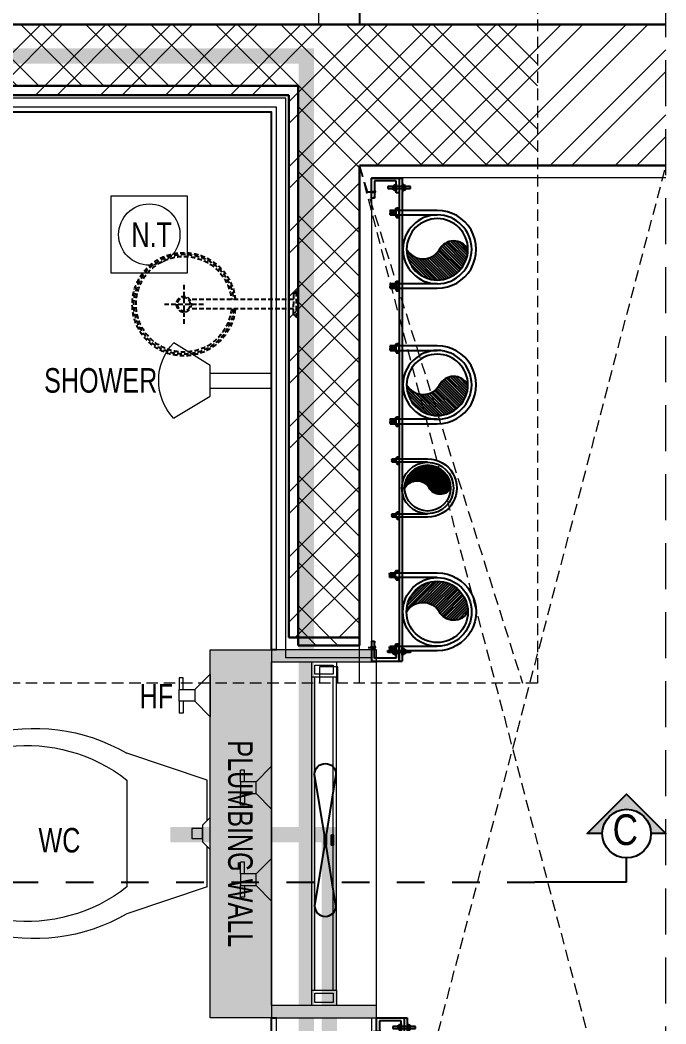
# Model space of a CAD drawing. Header units: inches. Extents: x 899679 to 12882928, y -3363313 to 527800.
# Drawn here: x 1022879 to 1023933, y 508872 to 510508 of the extents above; entities that cross this region are included whole.
import ezdxf
from ezdxf.enums import TextEntityAlignment as Align

# ---------------------------------------------------------------- set-up
doc = ezdxf.new("R2010")
doc.units = ezdxf.units.IN
doc.header["$LTSCALE"] = 150
for name, pattern in [('Dash', [6, 3, -3]), ('HIDDEN', [0.375, 0.25, -0.125]), ('HIDDEN2', [0.1875, 0.125, -0.0625])]:
    doc.linetypes.add(name, pattern=pattern)
for name, color, linetype, lineweight in [('DOTTED LINE-MSA', 3, 'HIDDEN2', 13), ('ELE', 6, 'Continuous', 25), ('ELE-04-MSA', 139, 'Continuous', 15), ('ele02', 4, 'Continuous', 9), ('ele03', 147, 'Continuous', 5), ('g-cen-sym', 8, 'Continuous', 25), ('g-ele-02', 8, 'Continuous', 9), ('g-text', 8, 'Continuous', 9), ('P-RWP-TEXT', 5, 'Continuous', 25), ('P.FIXTURE-MSA', 8, 'Continuous', 5), ('P_Soil Downtke pipe', 6, 'Continuous', 25), ('P_Wate Downtke pipe', 4, 'Continuous', 25), ('P_Water Supply Downtake pipe', 3, 'Continuous', 25), ('Pl_FLushing PIpe', 150, 'Continuous', 9), ('PLASTER', 3, 'Continuous', 9), ('SHEET', 7, 'Continuous', 13), ('WALL HATCH-MSA', 251, 'Continuous', 9), ('WALL-MSA', 32, 'Continuous', 30), ('WINDOW-MSA', 50, 'Continuous', 13)]:
    doc.layers.add(name, color=color, linetype=linetype, lineweight=lineweight)
for name, color, linetype in [('ELE-02-MSA', 4, 'Continuous'), ('g-sol250', 8, 'Continuous'), ('P-ASP', 42, 'Continuous'), ('P.FIXTURE', 7, 'Continuous'), ('PL-bracket', 7, 'Continuous'), ('TILE SECTION', 152, 'Continuous')]:
    doc.layers.add(name, color=color, linetype=linetype)
doc.styles.add('arial unicode', font='swisscl.ttf', dxfattribs={"height": 165})
doc.styles.add('SWINS', font='swissc.ttf')

# ---------------------------------------------------------------- blocks, each defined once
blk = doc.blocks.new('A$Cd9974d17')
at = {"elevation": -2.990973136893025e-06}
blk.add_lwpolyline([(14.51018306124024, -125), (139.5101830612402, -125), (139.5101830612402, 0), (14.51018306124024, 0)], close=True, dxfattribs=at)
blk.add_circle((77.01018305378966, -62.50000000372529, -3.011486838741326e-06), 50)
blk = doc.blocks.new('ewc')
at = {"linetype": 'Continuous'}
for p, q in [((6.000000000021826, 101.599999135622), (158.4000000000451, 152.3999991355522)), ((6.000000000021826, 24.57502629797091), (6.000000000021826, 101.599999135622)), ((158.4000000000451, 101.599999135622), (158.4000000000451, -101.6000008644478)), ((6.000000000021826, -101.6000008644478), (6.000000000021826, -24.57502391314483)), ((6.000000000021826, -101.6000008644478), (158.4000000000451, -152.4000008643779))]:
    blk.add_line(p, q, dxfattribs=at)
for points in [[(14.69999999997526, -15.87502045519068), (2.18279e-11, -30.5750262979127), (2.18279e-11, 30.57502629797091), (14.69999999997526, 15.87502629801747)], [(14.69999999997526, 9.524999135552207), (35.09999999999855, 9.524999135552207), (35.09999999999855, -9.52500086449436), (14.69999999997526, -9.52500086449436)]]:
    blk.add_lwpolyline(points, close=True, dxfattribs=at)
for centre, radius, start, end in [((334.6003760970416, -151.6075776776415), 351.3777508359386, 30.46294972132546, 120.0965059132994), ((350.166366009762, -145.4049900448299), 312.7060038516717, 39.84628294043039, 127.8249367280076), ((532.3713892993037, -8.644419722e-07), 79.81336324384073, 316.4848892072429, 43.51511079275708), ((539.3991887490483, 0.0005310428678058), 101.6, 344.8605283250158, 15.13947077070725), ((334.6003760970416, 151.607575948874), 351.3777508359386, 239.9034940867005, 329.5370502786747), ((350.166366009762, 145.4049883160623), 312.7060038516717, 232.1750632719923, 320.1537170595696)]:
    blk.add_arc(centre, radius, start, end, dxfattribs=at)
blk = doc.blocks.new('TAP-1')
for p, q in [((9.525013580918312, -44.44999999995343), (28.57501366082579, -44.44999999995343)), ((28.57501366082579, -44.44999999995343), (28.57501366082579, -50.80000000004657)), ((9.525013580918312, -50.80000000004657), (28.57501366082579, -50.80000000004657))]:
    blk.add_line(p, q)
for points in [[(-9.52499020472169, -25.40001328103244), (-34.92501358129084, 0), (34.92501358129084, 0), (9.525013580918312, -25.40002716239542)], [(-9.524986418895423, -44.44999999995343), (-28.5749864988029, -44.44999999995343), (-28.5749864988029, -50.80000000004657), (-9.524986418895423, -50.80000000004657)]]:
    blk.add_lwpolyline(points)
blk.add_lwpolyline([(9.525013580918312, -25.40000000002328), (9.525013580918312, -50.80000000004657), (-9.524986418895423, -50.80000000004657), (-9.524986418895423, -25.40000000002328)], close=True)
blk = doc.blocks.new('A$C9f60bd39')
for p, q in [((-25.00005471240729, 99.99999316036701), (-62.28428161423653, 159.5359041057527)), ((60.56100777816027, 159.7277266159654), (25.00002735946327, 99.99999316036701)), ((25.00002735946327, 99.99999316036701), (-25.00005471240729, 99.99999316036701)), ((12.50000684056431, 99.99999316036701), (-12.50003419537097, 99.99999316036701))]:
    blk.add_line(p, q)
blk.add_lwpolyline([(-12.50003419537097, 99.99999316036701), (-12.50002051796764, 0), (12.50002051796764, 0), (12.50000684056431, 99.99999316036701)], close=True)
blk.add_arc((-0.7608264302834868, 95.07164785638452), 89.11103114370214, 46.51608762641337, 133.6628466995608)
blk = doc.blocks.new('sec')
at = {"layer": 'g-cen-sym'}
h = blk.add_hatch(color=256, dxfattribs=at)
h.paths.add_polyline_path([(2.73e-14, 537.5273218287452), (-107.956475941309, 429.5708458874361), (-107.956475941309, 399.1607016395453, -0.2062306983916904), (2.730000000001706e-14, 445.6665243379758, -0.4142135623730596), (148.5555081145527, 297.1110162260618), (240.4163056053222, 297.1110162260618)])
h.paths.add_polyline_path([(-107.956475941309, 399.1607016395454), (-107.956475941309, 429.5708458874361), (-138.1869732997017, 399.3403485290693), (-138.1869732997017, 351.6371512499004, -0.09565303018648871)])
h.paths.add_polyline_path([(-138.1869732997017, 399.3403485290693), (-168.4174706606815, 369.1098511680636), (-168.4174706606815, 297.1110162260618), (-148.5555081119139, 297.1110162260618, -0.09423427136048851), (-138.1869732997017, 351.6371512499004)])
h.paths.add_polyline_path([(-168.4174706580426, 369.1098511680636), (-204.6941080129084, 332.8332138158367), (-204.6941080129084, 297.1110162260618), (-168.4174706606815, 297.1110162260618)])
h.paths.add_polyline_path([(-204.6941080129084, 332.8332138158367), (-240.4163056027092, 297.1110162260618), (-204.6941080129084, 297.1110162260618)])
for q in [(2.73e-14, 148.5555081130354), (-561.6378324203346, 0)]:
    blk.add_line((0, 0), q, dxfattribs=at)
blk.add_lwpolyline([(-148.5555081119139, 297.1110162260618), (-240.4163056027092, 297.1110162260618), (2.73e-14, 537.5273218287452), (240.4163056053222, 297.1110162260618), (148.5555081145527, 297.1110162260618)], dxfattribs=at)
blk.add_circle((2.73e-14, 297.1110162260618), 148.5555081130354, dxfattribs=at)
blk = doc.blocks.new('G$C4D8EC2FA')
at = {"layer": 'g-sol250'}
h = blk.add_hatch(color=251, dxfattribs=at)
h.dxf.hatch_style = 1
h.paths.add_polyline_path([(1839.549999634735, 1690.9804713513), (1839.549999634735, 1090.980471351766), (1939.549999709474, 1090.980471351766), (1939.549999709474, 1690.9804713513)])
h = blk.add_hatch(color=251, dxfattribs=at)
h.dxf.hatch_style = 1
h.paths.add_polyline_path([(2110.551440942218, 1670.980471352115), (2110.551440942218, 1690.980471352115), (1939.550021970877, 1690.980471352115), (1939.550021970877, 1670.980471352115)])
h = blk.add_hatch(color=251, dxfattribs=at)
h.dxf.hatch_style = 1
h.paths.add_polyline_path([(2110.549999669776, 1090.980471351766), (2110.549999669776, 1110.980471351766), (1939.549999709474, 1110.980471351766), (1939.549999709474, 1090.980471351766)])
at = {"layer": 'WALL HATCH-MSA'}
h = blk.add_hatch(dxfattribs=at)
h.set_pattern_fill('ANSI32', color=251, scale=200)
h.set_pattern_definition([(45, (-844953.3449528317, -536414.5760009182), (-53.03300858899107, 53.03300858899107), []), (45, (-844917.9896138317, -536414.5760009182), (-53.03300858899107, 53.03300858899107), [])])
h.paths.add_polyline_path([(2582.549999709474, 2480.180471352302), (2582.549999709474, 2710.18047135137), (500, 2710.180471339263), (500, 2101.58047134243), (0, 2101.58047134243), (0, 1986.58047134243), (615, 1986.58047134243), (615, 2595.180471339263), (1967.549999709474, 2595.180471348111), (1967.549999709358, 1710.98047135165), (2082.549999709358, 1710.980471352581), (2082.549999709474, 2480.180471349042)])
at = {"layer": 'DOTTED LINE-MSA', "color": 251}
for points in [[(2082.549999709474, 577.9804713530466), (2582.549999709474, 2480.180471352302)], [(2082.549999709474, 2480.180471349042), (2582.549999709474, 577.98047135456)]]:
    blk.add_lwpolyline(points, dxfattribs=at)
at = {"layer": 'ELE', "color": 251, "elevation": -0.3206779567362978}
for points in [[(2025.474393517477, 1389.426993700326), (2009.569056198699, 1488.127297120751, -1), (2044.320551828248, 1488.127297120751), (2028.41521450947, 1389.426993700326)], [(2025.474393517477, 1372.189437183202), (2009.569056198699, 1273.489133762778, 1), (2044.320551828248, 1273.489133762778), (2028.41521450947, 1372.189437183202)]]:
    blk.add_lwpolyline(points, format="xyb", dxfattribs=at)
at = {"layer": 'ELE', "color": 251, "elevation": 1.994536980021167e-09}
blk.add_lwpolyline([(2025.474393517477, 1389.426993700326), (2028.31685939501, 1389.426993700326), (2028.31685939501, 1372.189437183202), (2025.474393517477, 1372.189437183202)], close=True, dxfattribs=at)
at = {"layer": 'ELE', "color": 251}
blk.add_lwpolyline([(2036.974404610926, 1389.443755201995), (2039.816870488459, 1389.443755201995), (2039.816870488459, 1372.206198684871), (2036.974404610926, 1372.206198684871)], close=True, dxfattribs=at)
at = {"layer": 'ELE-02-MSA', "color": 251}
blk.add_line((2082.550000036135, 3210.180471397587), (2082.550000040792, 2710.180471166037), dxfattribs=at)
at = {"layer": 'ELE-04-MSA', "color": 251}
blk.add_line((2015.800000144518, 3210.180471397587), (2015.800000147428, 2710.180471347645), dxfattribs=at)
at = {"layer": 'ele02', "color": 251}
for points in [[(2045.050010818755, 1670.980471352115), (2045.050010818755, 1645.980471352115), (2005.050010818755, 1645.980471352115), (2005.050010818755, 1670.980471352115)], [(2040.050007808721, 1665.980468342081), (2040.050007808721, 1650.98047436215), (2010.05001382879, 1650.98047436215), (2010.05001382879, 1665.980468342081)]]:
    blk.add_lwpolyline(points, close=True, dxfattribs=at)
at = {"layer": 'ele02', "color": 251, "elevation": 1.994536980021167e-09}
for points in [[(2045.049988555489, 1135.980471351766), (2045.049988555489, 1110.980471351766), (2005.049988555489, 1110.980471351766), (2005.049988555489, 1135.980471351766)], [(2040.049985545455, 1130.980468341731), (2040.049985545455, 1115.980474361801), (2010.049991565524, 1115.980474361801), (2010.049991565524, 1130.980468341731)]]:
    blk.add_lwpolyline(points, close=True, dxfattribs=at)
at = {"layer": 'ele03', "color": 251}
for p, q in [((1939.549999709474, 1110.980471351766), (1939.550021970877, 1670.980471352115)), ((2110.549999626935, 1110.997232853435), (2110.550021890085, 1670.997232853784)), ((2110.549999669776, 1110.980471351766), (2110.550021932926, 1670.980471352115)), ((2005.049999430543, 1135.980471351766), (2005.050010822481, 1645.980471352115)), ((2010.050002489006, 1135.980471351766), (2010.050021362258, 1645.980471352115)), ((2040.049996269634, 1135.980471351766), (2040.050015344052, 1645.980471352115)), ((2045.049999478972, 1135.980471351766), (2045.050018168753, 1645.980471352115))]:
    blk.add_line(p, q, dxfattribs=at)
at = {"layer": 'g-cen-sym', "color": 251, "linetype": 'Dash', "lineweight": -3, "ltscale": 0.1}
blk.add_line((163.8811023554299, 1311.968443796504), (2368.668896136456, 1311.968446097802), dxfattribs=at)
at = {"layer": 'g-ele-02', "color": 251, "linetype": 'Continuous'}
for points in [[(2110.549999666633, 1670.980471352115), (2110.549999666633, 1690.980471352115), (1939.550021970877, 1690.980471352115), (1939.550021970877, 1670.980471352115)], [(2110.549999669776, 1090.980471351417), (2110.549999669776, 1110.980471351417), (1939.549999709474, 1110.980471351766), (1939.549999709474, 1090.980471351766)]]:
    blk.add_lwpolyline(points, close=True, dxfattribs=at)
at = {"layer": 'P.FIXTURE-MSA', "color": 251}
blk.add_lwpolyline([(1939.549999709474, 1090.980471351766), (1839.549999634735, 1090.980471351766), (1839.549999634735, 1690.9804713513), (1939.549999709474, 1690.9804713513)], close=True, dxfattribs=at)
at = {"layer": 'PLASTER', "color": 251}
for points in [[(2582.54999970959, 2460.180471352185), (2102.549999709474, 2460.180471349158), (2102.550010818755, 1690.980471352697), (1947.550010818755, 1690.980471351533), (1947.549999709474, 2575.180471347994), (635, 2575.180471339379), (635, 1966.58047134243), (0, 1966.58047134243)], [(2582.54999970959, 327.9804713552585), (480, 327.9804713431513), (480, 1256.58047134243), (635, 1256.58047134243), (635, 482.9804713438498), (1947.549999709474, 482.9804713519989), (1947.549999709474, 1090.980471351882), (2102.549999709474, 1090.980471353047), (2102.549999709474, 597.980471353163), (2582.549999709358, 597.9804713558406)]]:
    blk.add_lwpolyline(points, dxfattribs=at)
at = {"layer": 'SHEET', "color": 251, "linetype": 'HIDDEN', "ltscale": 2}
blk.add_lwpolyline([(0, 102.0041043454548), (2582.549999709474, 102.0041043454548), (2582.549999709474, 3210.180471397587), (0, 3210.180471397587)], close=True, dxfattribs=at)
at = {"layer": 'TILE SECTION', "color": 251}
for points in [[(1947.550010818755, 1690.980471351533), (1939.550010818755, 1690.980471351417), (1939.549999709474, 2567.180471347994), (643, 2567.180471339379), (643, 1966.58047134243)], [(635, 1256.58047134243), (643, 1256.58047134243), (643, 490.9804713438498), (1939.549999709474, 490.9804713519989), (1939.549999709474, 1090.980471351766), (1947.549999709474, 1090.980471351882)]]:
    blk.add_lwpolyline(points, dxfattribs=at)
at = {"layer": 'WALL-MSA', "color": 251}
for p, q in [((2582.549999709474, 2710.180471351254), (500, 2710.180471339263)), ((1967.549999709474, 2595.180471348111), (615, 2595.180471339263)), ((1967.549999709474, 2595.180471348111), (1967.550010818755, 1710.98047135165)), ((2082.549999709474, 2480.180471349042), (2082.550010818755, 1710.980471352581)), ((2582.549999709474, 2480.180471352185), (2082.549999709474, 2480.180471349042)), ((1967.550010818755, 1710.98047135165), (2082.550010818755, 1710.980471352581))]:
    blk.add_line(p, q, dxfattribs=at)
at = {"layer": 'g-cen-sym', "color": 251, "linetype": 'Dash', "lineweight": -3, "ltscale": 0.1, "xscale": 0.2666666667908428, "yscale": 0.2666666667908428, "zscale": 0.2666666667908428}
blk.add_blockref('sec', (2518.438984851586, 1311.968446097802), dxfattribs=at)
at = {"layer": 'P.FIXTURE-MSA', "color": 251}
for name, p, rotation in [('A$Cd9974d17', (1817.060182137997, 2305.180471349275, 2.990973136893025e-06), 180), ('TAP-1', (1839.549999634735, 1616.368758479715, -3.752226831319565e-08), 270.0000000000001)]:
    blk.add_blockref(name, p, dxfattribs=dict(at, rotation=rotation))
at = {"layer": 'P.FIXTURE-MSA', "color": 251, "xscale": -1}
for name, p, rotation in [('A$C9f60bd39', (1939.487499708543, 2129.080471350113), 89.99999999999999), ('TAP-1', (1939.54999970831, 1465.980471351533), 269.9999999999999), ('TAP-1', (1939.549999710638, 1315.980471351533), 269.9999999999999)]:
    blk.add_blockref(name, p, dxfattribs=dict(at, rotation=rotation))
at = {"layer": 'P.FIXTURE-MSA', "color": 251, "xscale": -0.8580354073040002, "yscale": 0.8580354073040002, "zscale": 0.8580354073040002}
blk.add_blockref('ewc', (1839.549999634735, 1391.368757358636, -3.752226576388603e-08), dxfattribs=at)
at = {"layer": 'g-cen-sym', "color": 251, "linetype": 'Dash', "lineweight": -3, "ltscale": 0.1, "style": 'SWINS'}
blk.add_text('C', height=50, dxfattribs=at).set_placement((2516.335163290845, 1397.659672360402, 2.375956986711003e-09), align=Align.MIDDLE_CENTER)
at = {"layer": 'g-text', "color": 251, "style": 'arial unicode'}
for s, p in [('N.T', (1710.87762885238, 2347.605680978042, -3.224998791748e-06)), ('SHOWER', (1568.536650406313, 2110.015202415176, 3.051721925909947e-06)), ('HF', (1724.30869150185, 1595.337428919505, 3.014199657596751e-06))]:
    blk.add_text(s, height=40, dxfattribs=at).set_placement(p)
blk.add_text('PLUMBING WALL', height=40, rotation=270, dxfattribs=at).set_placement((1868.616477728356, 1543.244693550863, 3.051721925909947e-06))
blk.add_text('WC', height=40, dxfattribs=at).set_placement((1593.466212267987, 1380.475264641689, 0.0008624418495972702), align=Align.MIDDLE)
blk = doc.blocks.new('A$C71541A21')
h = blk.add_hatch()
h.set_pattern_fill('ANSI31', color=256, scale=15624.99999961172, angle=449.9999947211993, style=0)
h.set_pattern_definition([(225.0000052736955, (2987.514096804695, -8852.990632419187), (-2.209708894839474, 2.209708487257594), [])])
edge = h.paths.add_edge_path()
edge.add_ellipse((58.19573492583879, 66.33248665570433), major_axis=(-35.35533905670769, 35.35533905670769), ratio=0.9999999999963864, start_angle=315.00000527864233, end_angle=405.0000052790051, ccw=False)
edge.add_ellipse((58.19573492606526, 66.33248665570433), major_axis=(-35.35533905654907, -35.35533905654907), ratio=0.9999999999990152, start_angle=135.0000052792887, end_angle=225.0000000000283, ccw=False)
edge.add_ellipse((84.99012411941371, 79.03934499527237), major_axis=(-18.70781260122782, 18.70781260122782), ratio=0.9999999999990392, start_angle=72.05095237669781, end_angle=196.2959103731115, ccw=False)
edge.add_ellipse((35.01052318419402, 50.98169697085457), major_axis=(-21.84810600288985, 21.84810600288985), ratio=0.9999999999985292, start_angle=256.2424875922653, end_angle=375.2099589512152)
at = {"color": 253}
for p, q in [((-9.548668197777328, 132.701747422945), (-8.418130726596372, 133.8388452140151)), ((-9.540326368397595, 122.3611023641951), (-9.548668197777328, 132.7017474233088)), ((-9.515043614402327, 131.1003206797267), (-4.017719424910991, 131.0844167980775)), ((-8.418130726596372, 133.8388452140151), (-4.017719424910991, 133.8388452140151)), ((58.19572976394407, 122.3618984121623), (-19.34279916938048, 122.3619066906281)), ((-18.89106795806232, 129.8324832193147), (58.19572907563697, 129.8324866465499)), ((-9.54635294477252, 129.831727855091), (-11.43835364824865, 129.8372014557497)), ((-9.540326368397595, 122.3611023641951), (-9.548668197777328, 119.4776715886491)), ((-9.548668197777328, 119.4776715886491), (-8.418130726596372, 118.3405737975789)), ((-9.54398898214198, 121.095085953604), (-4.017719424910991, 121.0790983322312)), ((-8.418130726596372, 118.3405737975789), (-4.017719424910991, 118.3405737975789)), ((58.19574077694657, 2.832486664677487), (-19.34279379814656, 2.832478416473873)), ((-18.89105706969759, 10.30306669630091), (58.19574008841307, 10.30307489960869)), ((58.19574077694657, 2.832486664677487), (-13.3133817491303, 2.832479011567313)), ((-9.546341147898643, 10.30231303168141), (-11.10284523895749, 10.30681603271836)), ((-9.548656401267221, 13.17233259953531), (-8.418118929722494, 14.30943039060541)), ((-9.540314571523721, 2.831687540421555), (-9.548656401267221, 13.17233259953531)), ((-9.540314571523721, 2.831687540421555), (-9.548656401267221, -0.0517432354882459)), ((-9.543977185268105, 1.56567112983059), (-4.017707627673313, 1.549683508457674)), ((-9.515031817528447, 11.57090585595318), (-4.017707627673313, 11.55500197394024)), ((-8.418118929722494, 14.30943039060541), (-4.017707627673313, 14.30943039060541)), ((-9.548656401267221, -0.0517432354882459), (-8.418118929722494, -1.188841026558363)), ((-8.418118929722494, -1.188841026558363), (-4.017707627673313, -1.188841026558363))]:
    blk.add_line(p, q, dxfattribs=at)
for points in [[(-4.017719424910991, 133.8388452140151), (-4.017719424910991, 118.3405737975789)], [(-17.33959012638577, 129.8327036686914), (-16.18338604933437, 122.3601411850922)], [(-15.15917705513048, 129.8335857501314), (-14.00297297844291, 122.361023266896)], [(-12.97876398460279, 129.8344678319353), (-11.82255990755139, 122.3619053483361)], [(-10.79835091371127, 129.8353499133754), (-9.540865640548088, 123.0295915888945)], [(-17.33957832914815, 10.30328884491786), (-16.18337425246052, 2.830726361682465)], [(-15.15916525825657, 10.30417092635792), (-14.002961181569, 2.831608443122533)], [(-12.97875218772888, 10.30505300816178), (-11.82254811067751, 2.8324905245626)], [(-10.7983391164736, 10.30593508960185), (-9.540853843674213, 3.500176764757211)], [(-4.017707627673313, 14.30943039060541), (-4.017707627673313, -1.188841026558363)]]:
    blk.add_lwpolyline(points, dxfattribs=at)
for points in [[(-19.39855965395615, 122.2485780273218, 0.1779413410830516), (-18.96089619515904, 125.9839440835293, -0.2328251976264197), (-18.95009380971812, 129.7178886617275)], [(-19.39854785708225, 2.719163203912031, 0.1779413410830516), (-18.96088439792142, 6.454529259755815, -0.2328251976264197), (-18.9500820128443, 10.18847383831774)]]:
    blk.add_lwpolyline(points, format="xyb", dxfattribs=at)
for major_axis, ratio, start_param, end_param in [((-8.399999999999996e-15, -56.0294117612936), 0.9999999999955402, -0.7853981633996782, 5.497787143779905), ((-1.31e-14, -49.99999999999997), 0.9999999999967564, -0.7853981633990699, 5.497787143780516)]:
    blk.add_ellipse((58.19573492561231, 66.33248665570433), major_axis=major_axis, ratio=ratio, start_param=start_param, end_param=end_param)
at = {"color": 253, "extrusion": (0, 0, -1)}
blk.add_ellipse((58.19573492629181, 66.33248665570433), major_axis=(-44.90128060301127, -44.90128060301129), ratio=0.999999999999692, start_param=2.356194490192188, end_param=5.497787143781983, dxfattribs=at)
at = {"extrusion": (0, 0, -1)}
for centre, major_axis, ratio, start_param, end_param in [((35.01052318464697, 50.98169697049223), (-21.8481060029837, -21.8481060029837), 0.999999999999786, 1.30533246416926, 3.381706541423978), ((84.89053644642789, 78.88060685054668), (-18.59417428406518, 18.59417428406518), 0.9999999999967792, 2.853642975592703, 5.029312805762117)]:
    blk.add_ellipse(centre, major_axis=major_axis, ratio=ratio, start_param=start_param, end_param=end_param, dxfattribs=at)
blk = doc.blocks.new('*U102')
for p, q in [((-782.645725457331, 44.72142396942945), (-782.645725457331, 49.69098918781675)), ((-782.645725457331, 49.68862127818283), (0, 49.68862127818283)), ((0, 44.72142396942945), (0, 49.69098918781675)), ((-782.645725457331, 44.72190422909625), (-758.6443019064689, 44.72190422909625)), ((-782.645725457331, 0), (-782.645725457331, 44.72190422909625)), ((-782.645725457331, 44.72171776174218), (0, 44.71953631946235)), ((-758.6443019009167, 39.97065656435734), (-777.8944777971329, 39.97065656435734)), ((-777.8944777971329, 39.97065656435734), (-777.8944778031499, 4.751247661959496)), ((-758.6443019064689, 44.72190422909625), (-758.6443019009167, 39.97065656435734)), ((0, 44.72190422909625), (-24.18943095835834, 44.72190422909625)), ((-24.18943095835834, 44.72190422909625), (-24.18943096391718, 39.97065656435734)), ((-24.18943096391718, 39.97065656435734), (-4.751247660191439, 39.97065656435734)), ((-4.751247660191439, 39.97065656435734), (-4.751247654174222, 4.751247661959496)), ((0, 0), (0, 44.72190422909625)), ((-750.1199341326936, 0), (-782.645725457331, 0)), ((-777.8944778031499, 4.751247661959496), (-750.1199341266766, 4.751247661959496)), ((-750.9631700812598, 4.751247661959496), (-752.806547368097, 4.751247661959496)), ((-750.1199341266766, 4.751247661959496), (-752.806547368097, 4.751247661959496)), ((-750.1199341266766, 4.751247661959496), (-750.1199341326936, 0)), ((-4.751247654174222, 4.751247661959496), (-32.52579132463689, 4.751247661959496)), ((-32.52579132463689, 4.751247661959496), (-29.83917808923434, 4.751247661959496)), ((-32.52579132463689, 0), (0, 0)), ((-31.68255537607183, 4.751247661959496), (-29.83917808923434, 4.751247661959496))]:
    blk.add_line(p, q)
at = {"color": 7, "ltscale": 0.125}
for p, q in [((-761.3191411538797, 51.56487437560279), (-772.9109963650127, 51.56487437560279)), ((-772.9109963650127, 51.56487437560279), (-772.9109963650127, 49.69146944608656)), ((-763.416034675437, 54.73987305416085), (-770.8114625464596, 54.73987305416085)), ((-770.8114625464596, 54.73987305416085), (-770.8114625464596, 51.56487437560279)), ((-770.8114625464596, 51.56487437560279), (-763.416034675437, 51.56487437560279)), ((-765.5299395821647, 63.33749707066454), (-768.7026982637849, 63.33749707066454)), ((-768.7026982637849, 63.33749707066454), (-768.7026982637849, 26.32462893977936)), ((-765.5299395821647, 26.32462893977936), (-765.5299395821647, 63.33749707066454)), ((-763.416034675437, 51.56487437560279), (-763.416034675437, 54.73987305416085)), ((-761.3191411538797, 49.69146944608656), (-761.3191411538797, 51.56487437560279)), ((-21.51459171095462, 51.56487437560279), (-9.92273649982212, 51.56487437560279)), ((-21.51459171095462, 49.69146944608656), (-21.51459171095462, 51.56487437560279)), ((-9.92273649982212, 49.69146944608656), (-21.51459171095462, 49.69146944608656)), ((-19.41769818939042, 54.73987305416085), (-12.02227031837515, 54.73987305416085)), ((-19.41769818939042, 51.56487437560279), (-19.41769818939042, 54.73987305416085)), ((-12.02227031837515, 51.56487437560279), (-19.41769818939042, 51.56487437560279)), ((-17.30379328266986, 63.33749707066454), (-14.13103460105026, 63.33749707066454)), ((-17.30379328266986, 26.32462893977936), (-17.30379328266986, 63.33749707066454)), ((-14.13103460105026, 63.33749707066454), (-14.13103460105026, 26.32462893977936)), ((-12.02227031837515, 54.73987305416085), (-12.02227031837515, 51.56487437560279)), ((-9.92273649982212, 51.56487437560279), (-9.92273649982212, 49.69146944608656)), ((-772.9109963650127, 38.09725163530675), (-772.9109963650127, 39.97065656435734)), ((-772.9109963650127, 39.97065656435734), (-761.3191411538797, 39.97065656435734)), ((-761.3191411538797, 38.09725163530675), (-772.9109963650127, 38.09725163530675)), ((-770.8114625464596, 34.92225295628305), (-770.8114625464596, 38.09725163530675)), ((-770.8114625464596, 38.09725163530675), (-763.416034675437, 38.09725163530675)), ((-763.416034675437, 34.92225295628305), (-770.8114625464596, 34.92225295628305)), ((-763.416034675437, 38.09725163530675), (-763.416034675437, 34.92225295628305)), ((-761.3191411538797, 39.97065656435734), (-761.3191411538797, 38.09725163530675)), ((-9.92273649982212, 39.97065656435734), (-21.51459171095462, 39.97065656435734)), ((-21.51459171095462, 39.97065656435734), (-21.51459171095462, 38.09725163530675)), ((-21.51459171095462, 38.09725163530675), (-9.92273649982212, 38.09725163530675)), ((-12.02227031837515, 38.09725163530675), (-19.41769818939042, 38.09725163530675)), ((-19.41769818939042, 38.09725163530675), (-19.41769818939042, 34.92225295628305)), ((-19.41769818939042, 34.92225295628305), (-12.02227031837515, 34.92225295628305)), ((-12.02227031837515, 34.92225295628305), (-12.02227031837515, 38.09725163530675)), ((-9.92273649982212, 38.09725163530675), (-9.92273649982212, 39.97065656435734)), ((-768.7026982637849, 26.32462893977936), (-765.5299395821647, 26.32462893977936)), ((-14.13103460105026, 26.32462893977936), (-17.30379328266986, 26.32462893977936))]:
    blk.add_line(p, q, dxfattribs=at)
for points in [[(-760.313742898525, -5.459783804278004), (-761.5452324072038, 4.75124766195949)], [(-760.313742898525, -5.459783804278004), (-759.0822533898458, 4.75124766195949)], [(-32.52579132463689, 0), (-32.52579132463689, 4.751247661959496)], [(-22.33198255880644, -5.459783804278004), (-23.56347206748561, 4.75124766195949)], [(-22.33198255880644, -5.459783804278004), (-21.10049305012726, 4.75124766195949)]]:
    blk.add_lwpolyline(points)
for centre, radius, start, end in [((-760.3952302663489, 4.542921116976267), 1.93870399255409, 6.168720518134509, 173.8312794818654), ((-22.25049519098253, 4.542921116976278), 1.938703992554078, 6.168720518134083, 173.8312794818659)]:
    blk.add_arc(centre, radius, start, end)
blk = doc.blocks.new('*U103')
for p, q in [((-501.6760027499015, 44.72142396942945), (-501.6760027499015, 49.69098918781675)), ((-501.6760027499015, 49.68862127818283), (0, 49.68862127818283)), ((0, 44.72142396942945), (0, 49.69098918781675)), ((-501.6760027499015, 44.72190422909625), (-477.6745791990394, 44.72190422909625)), ((-501.6760027499015, 0), (-501.6760027499015, 44.72190422909625)), ((-501.6760027499015, 44.72171776174218), (0, 44.71953631946235)), ((-477.6745791934878, 39.97065656435734), (-496.9247550897028, 39.97065656435734)), ((-496.9247550897028, 39.97065656435734), (-496.92475509572, 4.751247661959496)), ((-477.6745791990394, 44.72190422909625), (-477.6745791934878, 39.97065656435734)), ((0, 44.72190422909625), (-24.18943095835834, 44.72190422909625)), ((-24.18943095835834, 44.72190422909625), (-24.18943096391718, 39.97065656435734)), ((-24.18943096391718, 39.97065656435734), (-4.751247660191439, 39.97065656435734)), ((-4.751247660191439, 39.97065656435734), (-4.751247654174222, 4.751247661959496)), ((0, 0), (0, 44.72190422909625)), ((-469.1502114252645, 0), (-501.6760027499015, 0)), ((-496.92475509572, 4.751247661959496), (-469.1502114192474, 4.751247661959496)), ((-469.9934473738296, 4.751247661959496), (-471.8368246606674, 4.751247661959496)), ((-469.1502114192474, 4.751247661959496), (-471.8368246606674, 4.751247661959496)), ((-469.1502114192474, 4.751247661959496), (-469.1502114252645, 0)), ((-4.751247654174222, 4.751247661959496), (-32.52579132463689, 4.751247661959496)), ((-32.52579132463689, 4.751247661959496), (-29.83917808923434, 4.751247661959496)), ((-32.52579132463689, 0), (0, 0)), ((-31.68255537607183, 4.751247661959496), (-29.83917808923434, 4.751247661959496))]:
    blk.add_line(p, q)
at = {"color": 7, "ltscale": 0.125}
for p, q in [((-480.3494184464503, 51.56487437560279), (-491.9412736575831, 51.56487437560279)), ((-491.9412736575831, 51.56487437560279), (-491.9412736575831, 49.69146944608656)), ((-482.4463119680071, 54.73987305416085), (-489.8417398390296, 54.73987305416085)), ((-489.8417398390296, 54.73987305416085), (-489.8417398390296, 51.56487437560279)), ((-489.8417398390296, 51.56487437560279), (-482.4463119680071, 51.56487437560279)), ((-484.5602168747354, 63.33749707066454), (-487.7329755563547, 63.33749707066454)), ((-487.7329755563547, 63.33749707066454), (-487.7329755563547, 26.32462893977936)), ((-484.5602168747354, 26.32462893977936), (-484.5602168747354, 63.33749707066454)), ((-482.4463119680071, 51.56487437560279), (-482.4463119680071, 54.73987305416085)), ((-480.3494184464503, 49.69146944608656), (-480.3494184464503, 51.56487437560279)), ((-21.51459171095462, 51.56487437560279), (-9.92273649982212, 51.56487437560279)), ((-21.51459171095462, 49.69146944608656), (-21.51459171095462, 51.56487437560279)), ((-9.92273649982212, 49.69146944608656), (-21.51459171095462, 49.69146944608656)), ((-19.41769818939042, 54.73987305416085), (-12.02227031837515, 54.73987305416085)), ((-19.41769818939042, 51.56487437560279), (-19.41769818939042, 54.73987305416085)), ((-12.02227031837515, 51.56487437560279), (-19.41769818939042, 51.56487437560279)), ((-17.30379328266986, 63.33749707066454), (-14.13103460105026, 63.33749707066454)), ((-17.30379328266986, 26.32462893977936), (-17.30379328266986, 63.33749707066454)), ((-14.13103460105026, 63.33749707066454), (-14.13103460105026, 26.32462893977936)), ((-12.02227031837515, 54.73987305416085), (-12.02227031837515, 51.56487437560279)), ((-9.92273649982212, 51.56487437560279), (-9.92273649982212, 49.69146944608656)), ((-491.9412736575831, 38.09725163530675), (-491.9412736575831, 39.97065656435734)), ((-491.9412736575831, 39.97065656435734), (-480.3494184464503, 39.97065656435734)), ((-480.3494184464503, 38.09725163530675), (-491.9412736575831, 38.09725163530675)), ((-489.8417398390296, 34.92225295628305), (-489.8417398390296, 38.09725163530675)), ((-489.8417398390296, 38.09725163530675), (-482.4463119680071, 38.09725163530675)), ((-482.4463119680071, 34.92225295628305), (-489.8417398390296, 34.92225295628305)), ((-482.4463119680071, 38.09725163530675), (-482.4463119680071, 34.92225295628305)), ((-480.3494184464503, 39.97065656435734), (-480.3494184464503, 38.09725163530675)), ((-9.92273649982212, 39.97065656435734), (-21.51459171095462, 39.97065656435734)), ((-21.51459171095462, 39.97065656435734), (-21.51459171095462, 38.09725163530675)), ((-21.51459171095462, 38.09725163530675), (-9.92273649982212, 38.09725163530675)), ((-12.02227031837515, 38.09725163530675), (-19.41769818939042, 38.09725163530675)), ((-19.41769818939042, 38.09725163530675), (-19.41769818939042, 34.92225295628305)), ((-19.41769818939042, 34.92225295628305), (-12.02227031837515, 34.92225295628305)), ((-12.02227031837515, 34.92225295628305), (-12.02227031837515, 38.09725163530675)), ((-9.92273649982212, 38.09725163530675), (-9.92273649982212, 39.97065656435734)), ((-487.7329755563547, 26.32462893977936), (-484.5602168747354, 26.32462893977936)), ((-14.13103460105026, 26.32462893977936), (-17.30379328266986, 26.32462893977936))]:
    blk.add_line(p, q, dxfattribs=at)
for points in [[(-479.3440201910952, -5.459783804278004), (-480.5755096997741, 4.75124766195949)], [(-479.3440201910952, -5.459783804278004), (-478.1125306824156, 4.75124766195949)], [(-32.52579132463689, 0), (-32.52579132463689, 4.751247661959496)], [(-22.33198255880644, -5.459783804278004), (-23.56347206748561, 4.75124766195949)], [(-22.33198255880644, -5.459783804278004), (-21.10049305012726, 4.75124766195949)]]:
    blk.add_lwpolyline(points)
for centre, start, end in [((-479.4255075589189, 4.542921116976278), 6.168720518134261, 173.8312794818657), ((-22.25049519098253, 4.542921116976278), 6.168720518134083, 173.8312794818659)]:
    blk.add_arc(centre, 1.938703992554078, start, end)
blk = doc.blocks.new('SHOWE')
at = {"linetype": 'HIDDEN', "ltscale": 0.2}
for p, q in [((3964261.271450256, -1171717.877676996), (3964261.271450256, -1171674.69852576)), ((3964261.271450256, -1171674.69852576), (3964263.25518613, -1171674.69852576)), ((3964264.191053578, -1171676.315896782), (3964264.191053578, -1171716.260305974)), ((3964447.41797269, -1171664.506144696), (3964447.41797269, -1171728.070058059)), ((3964268.677912816, -1171680.545468975), (3964268.677912816, -1171696.288101378)), ((3964268.677912816, -1171688.608185914), (3964437.518242255, -1171688.608185914)), ((3964268.677912816, -1171712.03073378), (3964268.677912816, -1171696.288101378)), ((3964268.677912816, -1171703.968016841), (3964437.518242255, -1171703.968016841)), ((3964479.199929371, -1171696.288101378), (3964415.636016008, -1171696.288101378)), ((3964261.271450256, -1171717.877676996), (3964263.25518613, -1171717.877676996))]:
    blk.add_line(p, q, dxfattribs=at)
for radius in [12.52939600332496, 10.60559754534385]:
    blk.add_circle((3964447.41797269, -1171696.288101378), radius, dxfattribs=at)
for centre, radius, start, end in [((3964447.41797269, -1171696.288101378), 84.1182558508841, 185.2383439448377, 174.7616560551623), ((3964447.41797269, -1171696.288101378), 81.44943994610814, 185.4104901390506, 174.5895098609494), ((3964447.41797269, -1171696.288101378), 78.01273819544859, 185.6495978581566, 174.3504021418434), ((3964262.430305941, -1171676.255278623), 1.761790794594319, 358.0282276805702, 62.08212360531263), ((3964259.806870411, -1171685.330740351), 10.07939559121934, 28.34357964861819, 64.21035482080879), ((3964262.430305941, -1171716.320924133), 1.761790794594319, 297.9178763946873, 1.971772319429784), ((3964259.806870411, -1171707.245462405), 10.07939559121934, 295.7896451791912, 331.6564203513818)]:
    blk.add_arc(centre, radius, start, end, dxfattribs=at)
blk = doc.blocks.new('G$C316CC064')
at = {"layer": 'WALL HATCH-MSA'}
h = blk.add_hatch(dxfattribs=at)
h.set_pattern_fill('ANSI32', color=251, scale=200)
h.set_pattern_definition([(45, (-840798.0449529618, -537964.6808079784), (-53.03300858899107, 53.03300858899107), []), (45, (-840762.6896139618, -537964.6808079784), (-53.03300858899107, 53.03300858899107), [])])
h.paths.add_polyline_path([(6528.240744223353, 2602.474773908034), (6528.240744223236, 2372.474773908907), (4655.299999869894, 2372.474773919675), (4655.299999869894, 2996.074773916509), (3918.500000003958, 2996.074773916509), (3918.500000003958, 2372.474773919675), (3818.500000003958, 2372.474773919675), (3818.500000003958, 2996.074773916509), (450, 2996.074773916509), (450, 2546.074773916509), (350, 2546.074773916509), (350, 3096.074773916509), (4755.299999869894, 3096.074773916509), (4755.299999869894, 2472.474773919675), (6137.849999579368, 2472.474773910828), (6137.849999579368, 3384.674773906823), (6237.849999579368, 3384.674773905892), (6237.849999579368, 2602.474773909897)])
at = {"layer": 'DOTTED LINE-MSA', "color": 251}
blk.add_lwpolyline([(6237.849999579368, 2602.474773909897), (6503.941893180367, 3446.074773916509)], dxfattribs=at)
at = {"layer": 'ELE-02-MSA', "color": 251}
blk.add_line((6237.84999989206, 86.47566428221762), (6237.849999910686, 2372.474774092901), dxfattribs=at)
at = {"layer": 'ELE-04-MSA', "color": 251}
blk.add_line((6171.100000009174, 964.1747739028651), (6171.100000017323, 2372.474773911294), dxfattribs=at)
at = {"layer": 'PLASTER', "color": 251}
blk.add_lwpolyline([(6528.240744223236, 2622.474773908034), (6257.849999579368, 2622.47477390978), (6257.849999579368, 3404.674773905717), (6117.849999579368, 3404.674773906998), (6117.849999579368, 2492.474773910944), (4775.299999869894, 2492.474773919559), (4775.299999869894, 3116.074773916509), (330, 3116.074773916509), (330, 2526.074773916509), (470, 2526.074773916509), (470, 2976.074773916509), (3798.500000003958, 2976.074773916509), (3798.500000003958, 2352.474773919675), (3938.500000003958, 2352.474773919675), (3938.500000003958, 2976.074773916509), (4635.299999869894, 2976.074773916509), (4635.299999869894, 2352.474773919792), (6528.240744223236, 2352.474773908907)], dxfattribs=at)
at = {"layer": 'SHEET', "color": 251, "linetype": 'HIDDEN', "ltscale": 0.5}
blk.add_lwpolyline([(0, 86.47566428221762), (6528.240744223236, 86.4756642821012), (6528.240744223236, 3446.074773916393), (0, 3446.074773916509)], close=True, dxfattribs=at)
at = {"layer": 'WALL-MSA', "color": 251}
for p, q in [((6137.849999579368, 2472.474773910828), (6137.849999579368, 3384.674773906823)), ((6137.849999579368, 3384.674773906823), (6237.849999579368, 3384.674773905892)), ((6237.849999579368, 2602.474773909897), (6237.849999579368, 3384.674773905892)), ((6528.240744223236, 2602.474773908034), (6237.849999579368, 2602.474773909897)), ((6137.849999579368, 2472.474773910828), (4755.299999869894, 2472.474773919675)), ((6528.240744223236, 2372.474773908907), (4655.299999869894, 2372.474773919675))]:
    blk.add_line(p, q, dxfattribs=at)
at = {"layer": 'WINDOW-MSA', "color": 251}
blk.add_line((6237.849999579368, 3446.074773916509), (6237.849999579368, 3384.674773906358), dxfattribs=at)
blk.add_lwpolyline([(6202.849999982631, 3446.074773916509), (6202.850000001257, 3419.674773909617), (6172.849999579601, 3419.67477390822), (6172.849999579601, 3446.074773916509)], dxfattribs=at)
at = {"layer": 'P.FIXTURE', "color": 251, "lineweight": 30, "rotation": 180}
blk.add_blockref('SHOWE', (3970399.121449831, -1168867.730088971), dxfattribs=at)

msp = doc.modelspace()

# ---------------------------------------------------------------- linework, layer by layer
at = {"layer": 'P_Water Supply Downtake pipe', "ltscale": 20, "const_width": 25}
msp.add_lwpolyline([(1023534.420889678, 508597.0190698861), (1023345.893907753, 508597.0190698861), (1023345.893907753, 510449.3589160135), (1021909.395951255, 510449.3589160135), (1021909.395951255, 509845.6053206356), (1021567.342166759, 509845.6053206356), (1021572.040744093, 509956.1626507611)], dxfattribs=at)
at = {"layer": 'Pl_FLushing PIpe', "const_width": 25}
msp.add_lwpolyline([(1023541.466899288, 508808.7766405833), (1023383.729638182, 508808.7766405833), (1023383.729638182, 509180.3943954607), (1023124.513950882, 509180.3943954607)], dxfattribs=at)

# ---------------------------------------------------------------- block references
at = {"color": 1}
msp.add_blockref('G$C4D8EC2FA', (1021350.040744093, 507790.782179308), dxfattribs=at)
at = {"layer": 'P-ASP', "xscale": 0.7500000002375171, "yscale": 0.7500000002375171, "zscale": 0.7500000002375171, "rotation": 2.324263161951683e-05}
msp.add_blockref('A$C71541A21', (1023500.360966624, 509695.6200444313), dxfattribs=at)
at = {"layer": 'P-RWP-TEXT', "xscale": -1, "rotation": 180}
msp.add_blockref('A$C71541A21', (1023501.564868547, 510200.7627244854), dxfattribs=at)
at = {"layer": 'P_Soil Downtke pipe', "ltscale": 20}
msp.add_blockref('A$C71541A21', (1023501.365404287, 509477.0884110794), dxfattribs=at)
at = {"layer": 'P_Wate Downtke pipe', "ltscale": 20, "xscale": -1, "rotation": 180}
msp.add_blockref('A$C71541A21', (1023501.564868547, 509979.8380223439), dxfattribs=at)
at = {"layer": 'P_Water Supply Downtake pipe', "ltscale": 20, "xscale": -1, "rotation": 180}
msp.add_blockref('G$C316CC064', (1017194.740744223, 512873.4374245669), dxfattribs=at)
at = {"layer": 'PL-bracket', "lineweight": -3, "xscale": 1.006212302326112, "yscale": 1.006212302326112, "zscale": 1.006212302326112, "rotation": 269.9826744529678}
for name, p in [('*U102', (1023452.332261666, 509463.1593359025)), ('*U103', (1023460.438100631, 508376.9701079894))]:
    msp.add_blockref(name, p, dxfattribs=at)

doc.saveas('drawing.dxf')
